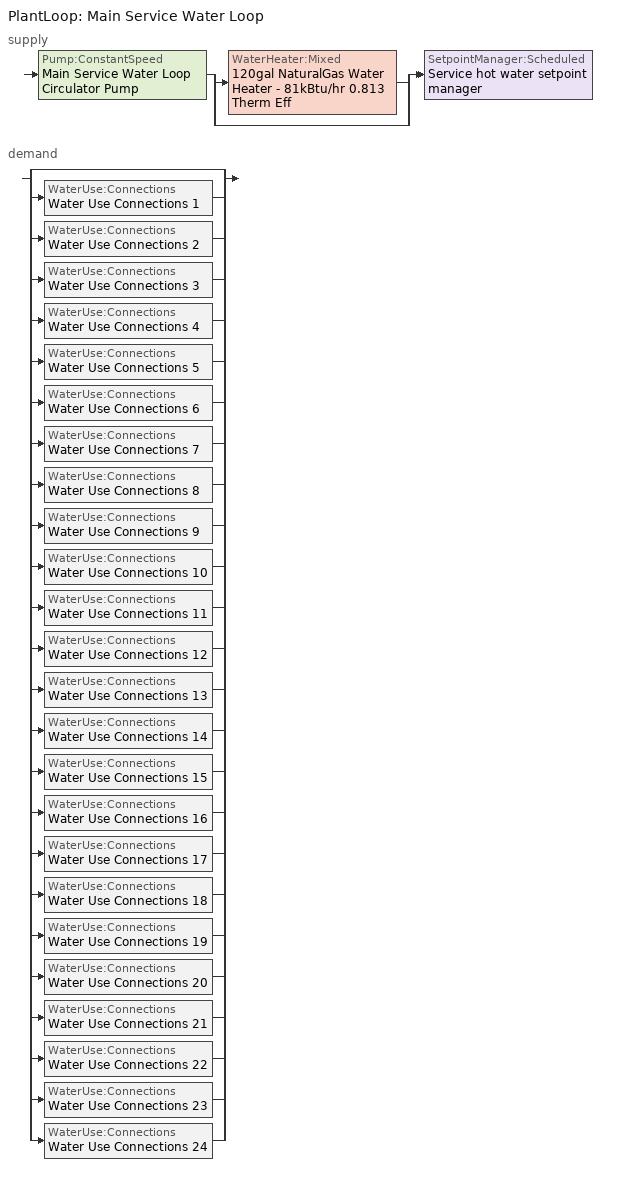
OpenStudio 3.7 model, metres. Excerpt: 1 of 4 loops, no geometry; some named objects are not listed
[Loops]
PlantLoop 'Main Service Water Loop'
 supply: Pump:ConstantSpeed 'Main Service Water Loop Circulator Pump' > split
  | WaterHeater:Mixed '120gal NaturalGas Water Heater - 81kBtu/hr 0.813 Therm Eff'
  | bypass
  join > SetpointManager:Scheduled 'Service hot water setpoint manager'
 demand: split
  | bypass
  | WaterUse:Connections 'Water Use Connections 1'
  | WaterUse:Connections 'Water Use Connections 2'
  | WaterUse:Connections 'Water Use Connections 3'
  | WaterUse:Connections 'Water Use Connections 4'
  | WaterUse:Connections 'Water Use Connections 5'
  | WaterUse:Connections 'Water Use Connections 6'
  | WaterUse:Connections 'Water Use Connections 7'
  | WaterUse:Connections 'Water Use Connections 8'
  | WaterUse:Connections 'Water Use Connections 9'
  | WaterUse:Connections 'Water Use Connections 10'
  | WaterUse:Connections 'Water Use Connections 11'
  | WaterUse:Connections 'Water Use Connections 12'
  | WaterUse:Connections 'Water Use Connections 13'
  | WaterUse:Connections 'Water Use Connections 14'
  | WaterUse:Connections 'Water Use Connections 15'
  | WaterUse:Connections 'Water Use Connections 16'
  | WaterUse:Connections 'Water Use Connections 17'
  | WaterUse:Connections 'Water Use Connections 18'
  | WaterUse:Connections 'Water Use Connections 19'
  | WaterUse:Connections 'Water Use Connections 20'
  | WaterUse:Connections 'Water Use Connections 21'
  | WaterUse:Connections 'Water Use Connections 22'
  | WaterUse:Connections 'Water Use Connections 23'
  | WaterUse:Connections 'Water Use Connections 24'
[PlantLoop]
Main Service Water Loop: Glycol Concentration=0; Maximum Loop Temperature {C}=60; Minimum Loop Temperature {C}=10; Plant Loop Volume {m3}=Autocalculate; Load Distribution Scheme=Optimal
[Sizing:Plant]
Main Service Water Loop: Loop Type=Heating; Design Loop Exit Temperature {C}=60; Loop Design Temperature Difference {deltaC}=5; Sizing Option=NonCoincident; Zone Timesteps in Averaging Window=1; Coincident Sizing Factor Mode=None
[SetpointManager:Scheduled]
Service hot water setpoint manager: Control Variable=Temperature; Schedule=Service Water Loop Temp - 140F; Setpoint Node or NodeList=Main Service Water Loop Supply Outlet Node
[Pump:ConstantSpeed]
Main Service Water Loop Circulator Pump: Rated Flow Rate {m3/s}=autosize; Rated Pump Head {Pa}=457427; Rated Power Consumption {W}=autosize; Motor Efficiency=0.855; Fraction of Motor Inefficiencies to Fluid Stream=0; Pump Control Type=Intermittent; Design Power Sizing Method=PowerPerFlowPerPressure; Design Electric Power per Unit Flow Rate {W/(m3/s)}=348701.1; Design Shaft Power per Unit Flow Rate per Unit Head {W-s/m3-Pa}=1.28205
[WaterHeater:Mixed]
120gal NaturalGas Water Heater - 81kBtu/hr 0.813 Therm Eff: Tank Volume {m3}=0.455848; Setpoint Temperature Schedule=Service Water Loop Temp - 140F; Deadband Temperature Difference {deltaC}=2; Maximum Temperature Limit {C}=60; Heater Control Type=Cycle; Heater Maximum Capacity {W}=23818.1; Heater Fuel Type=NaturalGas; Heater Thermal Efficiency=0.812882; Part Load Factor Curve=SWH-EFFFPLR-NECB2011; Off Cycle Parasitic Fuel Consumption Rate {W}=57.3807; Off Cycle Parasitic Fuel Type=NaturalGas; Off Cycle Parasitic Heat Fraction to Tank=0.8; On Cycle Parasitic Fuel Consumption Rate {W}=57.3807; On Cycle Parasitic Fuel Type=NaturalGas; On Cycle Parasitic Heat Fraction to Tank=0; Ambient Temperature Indicator=Schedule; Ambient Temperature Schedule=Water Heater Ambient Temp Schedule 70.0F; Off Cycle Loss Coefficient to Ambient Temperature {W/K}=7.88999; On Cycle Loss Coefficient to Ambient Temperature {W/K}=7.88999; Use Side Effectiveness=1; Source Side Effectiveness=1; Use Side Design Flow Rate {m3/s}=autosize; Source Side Design Flow Rate {m3/s}=autosize; Indirect Water Heating Recovery Time {hr}=1.5; Source Side Flow Control Mode=IndirectHeatPrimarySetpoint
[WaterHeater:Sizing]
120gal NaturalGas Water Heater - 81kBtu/hr 0.813 Therm Eff: Design Mode=PeakDraw; Time Storage Can Meet Peak Draw {hr}=0.538503; Time for Tank Recovery {hr}=0; Nominal Tank Volume for Autosizing Plant Connections {m3}=1
[WaterUse:Connections] Drain Water Heat Exchanger Type=None; Drain Water Heat Exchanger Destination=Plant
Name | Water Use Equipment Name 1
Water Use Connections 1 | G n1 apartment Service Water Use 0.06gal/min
Water Use Connections 2 | G n2 apartment Service Water Use 0.06gal/min
Water Use Connections 3 | G ne apartment Service Water Use 0.06gal/min
Water Use Connections 4 | G nw apartment Service Water Use 0.06gal/min
Water Use Connections 5 | G s1 apartment Service Water Use 0.06gal/min
Water Use Connections 6 | G s2 apartment Service Water Use 0.06gal/min
Water Use Connections 7 | G sw apartment Service Water Use 0.06gal/min
Water Use Connections 8 | M n1 apartment Service Water Use 0.06gal/min
Water Use Connections 9 | M n2 apartment Service Water Use 0.06gal/min
Water Use Connections 10 | M ne apartment Service Water Use 0.06gal/min
Water Use Connections 11 | M nw apartment Service Water Use 0.06gal/min
Water Use Connections 12 | M s1 apartment Service Water Use 0.06gal/min
Water Use Connections 13 | M s2 apartment Service Water Use 0.06gal/min
Water Use Connections 14 | M se apartment Service Water Use 0.06gal/min
Water Use Connections 15 | M sw apartment Service Water Use 0.06gal/min
Water Use Connections 16 | Office Service Water Use 0.06gal/min
Water Use Connections 17 | T n1 apartment Service Water Use 0.06gal/min
Water Use Connections 18 | T n2 apartment Service Water Use 0.06gal/min
Water Use Connections 19 | T ne apartment Service Water Use 0.06gal/min
Water Use Connections 20 | T nw apartment Service Water Use 0.06gal/min
Water Use Connections 21 | T s1 apartment Service Water Use 0.06gal/min
Water Use Connections 22 | T s2 apartment Service Water Use 0.06gal/min
Water Use Connections 23 | T se apartment Service Water Use 0.06gal/min
Water Use Connections 24 | T sw apartment Service Water Use 0.06gal/min
[WaterUse:Equipment:Definition] Peak Flow Rate {m3/s}=3.95701e-06
Name | Target Temperature Schedule | Sensible Fraction Schedule | Latent Fraction Schedule
G n1 apartment Service Water Use Def 0.06gal/min | Schedule Ruleset 5 | Schedule Ruleset 3 | Schedule Ruleset 4
G n2 apartment Service Water Use Def 0.06gal/min | Schedule Ruleset 8 | Schedule Ruleset 6 | Schedule Ruleset 7
G ne apartment Service Water Use Def 0.06gal/min | Schedule Ruleset 11 | Schedule Ruleset 9 | Schedule Ruleset 10
G nw apartment Service Water Use Def 0.06gal/min | Schedule Ruleset 14 | Schedule Ruleset 12 | Schedule Ruleset 13
G s1 apartment Service Water Use Def 0.06gal/min | Schedule Ruleset 17 | Schedule Ruleset 15 | Schedule Ruleset 16
G s2 apartment Service Water Use Def 0.06gal/min | Schedule Ruleset 20 | Schedule Ruleset 18 | Schedule Ruleset 19
G sw apartment Service Water Use Def 0.06gal/min | Schedule Ruleset 23 | Schedule Ruleset 21 | Schedule Ruleset 22
M n1 apartment Service Water Use Def 0.06gal/min | Schedule Ruleset 26 | Schedule Ruleset 24 | Schedule Ruleset 25
M n2 apartment Service Water Use Def 0.06gal/min | Schedule Ruleset 29 | Schedule Ruleset 27 | Schedule Ruleset 28
M ne apartment Service Water Use Def 0.06gal/min | Schedule Ruleset 32 | Schedule Ruleset 30 | Schedule Ruleset 31
M nw apartment Service Water Use Def 0.06gal/min | Schedule Ruleset 35 | Schedule Ruleset 33 | Schedule Ruleset 34
M s1 apartment Service Water Use Def 0.06gal/min | Schedule Ruleset 38 | Schedule Ruleset 36 | Schedule Ruleset 37
M s2 apartment Service Water Use Def 0.06gal/min | Schedule Ruleset 41 | Schedule Ruleset 39 | Schedule Ruleset 40
M se apartment Service Water Use Def 0.06gal/min | Schedule Ruleset 44 | Schedule Ruleset 42 | Schedule Ruleset 43
M sw apartment Service Water Use Def 0.06gal/min | Schedule Ruleset 47 | Schedule Ruleset 45 | Schedule Ruleset 46
Office Service Water Use Def 0.06gal/min | Schedule Ruleset 50 | Schedule Ruleset 48 | Schedule Ruleset 49
T n1 apartment Service Water Use Def 0.06gal/min | Schedule Ruleset 53 | Schedule Ruleset 51 | Schedule Ruleset 52
T n2 apartment Service Water Use Def 0.06gal/min | Schedule Ruleset 56 | Schedule Ruleset 54 | Schedule Ruleset 55
T ne apartment Service Water Use Def 0.06gal/min | Schedule Ruleset 59 | Schedule Ruleset 57 | Schedule Ruleset 58
T nw apartment Service Water Use Def 0.06gal/min | Schedule Ruleset 62 | Schedule Ruleset 60 | Schedule Ruleset 61
T s1 apartment Service Water Use Def 0.06gal/min | Schedule Ruleset 65 | Schedule Ruleset 63 | Schedule Ruleset 64
T s2 apartment Service Water Use Def 0.06gal/min | Schedule Ruleset 68 | Schedule Ruleset 66 | Schedule Ruleset 67
T se apartment Service Water Use Def 0.06gal/min | Schedule Ruleset 71 | Schedule Ruleset 69 | Schedule Ruleset 70
T sw apartment Service Water Use Def 0.06gal/min | Schedule Ruleset 74 | Schedule Ruleset 72 | Schedule Ruleset 73
[WaterUse:Equipment] Flow Rate Fraction Schedule=NECB-G-Service Water Heating
Name | Water Use Equipment Definition | Space
G n1 apartment Service Water Use 0.06gal/min | G n1 apartment Service Water Use Def 0.06gal/min | G N1 Apartment
G n2 apartment Service Water Use 0.06gal/min | G n2 apartment Service Water Use Def 0.06gal/min | G N2 Apartment
G ne apartment Service Water Use 0.06gal/min | G ne apartment Service Water Use Def 0.06gal/min | G NE Apartment
G nw apartment Service Water Use 0.06gal/min | G nw apartment Service Water Use Def 0.06gal/min | G NW Apartment
G s1 apartment Service Water Use 0.06gal/min | G s1 apartment Service Water Use Def 0.06gal/min | G S1 Apartment
G s2 apartment Service Water Use 0.06gal/min | G s2 apartment Service Water Use Def 0.06gal/min | G S2 Apartment
G sw apartment Service Water Use 0.06gal/min | G sw apartment Service Water Use Def 0.06gal/min | G SW Apartment
M n1 apartment Service Water Use 0.06gal/min | M n1 apartment Service Water Use Def 0.06gal/min | M N1 Apartment
M n2 apartment Service Water Use 0.06gal/min | M n2 apartment Service Water Use Def 0.06gal/min | M N2 Apartment
M ne apartment Service Water Use 0.06gal/min | M ne apartment Service Water Use Def 0.06gal/min | M NE Apartment
M nw apartment Service Water Use 0.06gal/min | M nw apartment Service Water Use Def 0.06gal/min | M NW Apartment
M s1 apartment Service Water Use 0.06gal/min | M s1 apartment Service Water Use Def 0.06gal/min | M S1 Apartment
M s2 apartment Service Water Use 0.06gal/min | M s2 apartment Service Water Use Def 0.06gal/min | M S2 Apartment
M se apartment Service Water Use 0.06gal/min | M se apartment Service Water Use Def 0.06gal/min | M SE Apartment
M sw apartment Service Water Use 0.06gal/min | M sw apartment Service Water Use Def 0.06gal/min | M SW Apartment
Office Service Water Use 0.06gal/min | Office Service Water Use Def 0.06gal/min | Office
T n1 apartment Service Water Use 0.06gal/min | T n1 apartment Service Water Use Def 0.06gal/min | T N1 Apartment
T n2 apartment Service Water Use 0.06gal/min | T n2 apartment Service Water Use Def 0.06gal/min | T N2 Apartment
T ne apartment Service Water Use 0.06gal/min | T ne apartment Service Water Use Def 0.06gal/min | T NE Apartment
T nw apartment Service Water Use 0.06gal/min | T nw apartment Service Water Use Def 0.06gal/min | T NW Apartment
T s1 apartment Service Water Use 0.06gal/min | T s1 apartment Service Water Use Def 0.06gal/min | T S1 Apartment
T s2 apartment Service Water Use 0.06gal/min | T s2 apartment Service Water Use Def 0.06gal/min | T S2 Apartment
T se apartment Service Water Use 0.06gal/min | T se apartment Service Water Use Def 0.06gal/min | T SE Apartment
T sw apartment Service Water Use 0.06gal/min | T sw apartment Service Water Use Def 0.06gal/min | T SW Apartment
[Schedule:Ruleset]
Name | Default Day Schedule
Service Water Loop Temp - 140F | Service Water Loop Temp - 140F Default
Water Heater Ambient Temp Schedule 70.0F | Water Heater Ambient Temp Schedule 70.0F Default
Schedule Ruleset 3 | Schedule Day 6
Schedule Ruleset 4 | Schedule Day 7
Schedule Ruleset 5 | Schedule Day 8
NECB-G-Service Water Heating | NECB-G-Service Water Heating Default
Schedule Ruleset 6 | Schedule Day 9
Schedule Ruleset 7 | Schedule Day 10
Schedule Ruleset 8 | Schedule Day 11
Schedule Ruleset 9 | Schedule Day 12
Schedule Ruleset 10 | Schedule Day 13
Schedule Ruleset 11 | Schedule Day 14
Schedule Ruleset 12 | Schedule Day 15
Schedule Ruleset 13 | Schedule Day 16
Schedule Ruleset 14 | Schedule Day 17
Schedule Ruleset 15 | Schedule Day 18
Schedule Ruleset 16 | Schedule Day 19
Schedule Ruleset 17 | Schedule Day 20
Schedule Ruleset 18 | Schedule Day 21
Schedule Ruleset 19 | Schedule Day 22
Schedule Ruleset 20 | Schedule Day 23
Schedule Ruleset 21 | Schedule Day 24
Schedule Ruleset 22 | Schedule Day 25
Schedule Ruleset 23 | Schedule Day 26
Schedule Ruleset 24 | Schedule Day 27
Schedule Ruleset 25 | Schedule Day 28
Schedule Ruleset 26 | Schedule Day 29
Schedule Ruleset 27 | Schedule Day 30
Schedule Ruleset 28 | Schedule Day 31
Schedule Ruleset 29 | Schedule Day 32
Schedule Ruleset 30 | Schedule Day 33
Schedule Ruleset 31 | Schedule Day 34
Schedule Ruleset 32 | Schedule Day 35
Schedule Ruleset 33 | Schedule Day 36
Schedule Ruleset 34 | Schedule Day 37
Schedule Ruleset 35 | Schedule Day 38
Schedule Ruleset 36 | Schedule Day 39
Schedule Ruleset 37 | Schedule Day 40
Schedule Ruleset 38 | Schedule Day 41
Schedule Ruleset 39 | Schedule Day 42
Schedule Ruleset 40 | Schedule Day 43
Schedule Ruleset 41 | Schedule Day 44
Schedule Ruleset 42 | Schedule Day 45
Schedule Ruleset 43 | Schedule Day 46
Schedule Ruleset 44 | Schedule Day 47
Schedule Ruleset 45 | Schedule Day 48
Schedule Ruleset 46 | Schedule Day 49
Schedule Ruleset 47 | Schedule Day 50
Schedule Ruleset 48 | Schedule Day 51
Schedule Ruleset 49 | Schedule Day 52
Schedule Ruleset 50 | Schedule Day 53
Schedule Ruleset 51 | Schedule Day 54
Schedule Ruleset 52 | Schedule Day 55
Schedule Ruleset 53 | Schedule Day 56
Schedule Ruleset 54 | Schedule Day 57
Schedule Ruleset 55 | Schedule Day 58
Schedule Ruleset 56 | Schedule Day 59
Schedule Ruleset 57 | Schedule Day 60
Schedule Ruleset 58 | Schedule Day 61
Schedule Ruleset 59 | Schedule Day 62
Schedule Ruleset 60 | Schedule Day 63
Schedule Ruleset 61 | Schedule Day 64
Schedule Ruleset 62 | Schedule Day 65
Schedule Ruleset 63 | Schedule Day 66
Schedule Ruleset 64 | Schedule Day 67
Schedule Ruleset 65 | Schedule Day 68
Schedule Ruleset 66 | Schedule Day 69
Schedule Ruleset 67 | Schedule Day 70
Schedule Ruleset 68 | Schedule Day 71
Schedule Ruleset 69 | Schedule Day 72
Schedule Ruleset 70 | Schedule Day 73
Schedule Ruleset 71 | Schedule Day 74
Schedule Ruleset 72 | Schedule Day 75
Schedule Ruleset 73 | Schedule Day 76
Schedule Ruleset 74 | Schedule Day 77
[Schedule:Day]
Service Water Loop Temp - 140F Default; Schedule Day 8; Schedule Day 11; Schedule Day 14; Schedule Day 17; Schedule Day 20; Schedule Day 23; Schedule Day 26; Schedule Day 29; Schedule Day 32; Schedule Day 35; Schedule Day 38; Schedule Day 41; Schedule Day 44; Schedule Day 47; Schedule Day 50; Schedule Day 53; Schedule Day 56; Schedule Day 59; Schedule Day 62; Schedule Day 65; Schedule Day 68; Schedule Day 71; Schedule Day 74; Schedule Day 77: 24, 0, 60
Water Heater Ambient Temp Schedule 70.0F Default: 24, 0, 21.1111
Schedule Day 6; Schedule Day 9; Schedule Day 12; Schedule Day 15; Schedule Day 18; Schedule Day 21; Schedule Day 24; Schedule Day 27; Schedule Day 30; Schedule Day 33; Schedule Day 36; Schedule Day 39; Schedule Day 42; Schedule Day 45; Schedule Day 48; Schedule Day 51; Schedule Day 54; Schedule Day 57; Schedule Day 60; Schedule Day 63; Schedule Day 66; Schedule Day 69; Schedule Day 72; Schedule Day 75: 24, 0, 0.2
Schedule Day 7; Schedule Day 10; Schedule Day 13; Schedule Day 16; Schedule Day 19; Schedule Day 22; Schedule Day 25; Schedule Day 28; Schedule Day 31; Schedule Day 34; Schedule Day 37; Schedule Day 40; Schedule Day 43; Schedule Day 46; Schedule Day 49; Schedule Day 52; Schedule Day 55; Schedule Day 58; Schedule Day 61; Schedule Day 64; Schedule Day 67; Schedule Day 70; Schedule Day 73; Schedule Day 76: 24, 0, 0.05
NECB-G-Service Water Heating Default; NECB-G-Service Water Heating Default|Wkdy Day: 1, 0, 0.1, 6, 0, 0.05, 7, 0, 0.2, 8, 0, 0.8, 9, 0, 0.7, 10, 0, 0.5, 11, 0, 0.4, 14, 0, 0.2, 15, 0, 0.3, 17, 0, 0.5, 19, 0, 0.7, 21, 0, 0.4, 23, 0, 0.2, 24, 0, 0.1
NECB-G-Service Water Heating Sat Day: 1, 0, 0.1, 7, 0, 0.05, 8, 0, 0.2, 11, 0, 0.5, 15, 0, 0.3, 16, 0, 0.7, 17, 0, 0.9, 19, 0, 0.7, 20, 0, 0.6, 21, 0, 0.5, 22, 0, 0.4, 23, 0, 0.3, 24, 0, 0.2
NECB-G-Service Water Heating Sun|Hol Day: 1, 0, 0.1, 8, 0, 0.05, 9, 0, 0.2, 11, 0, 0.3, 13, 0, 0.2, 14, 0, 0.3, 15, 0, 0.4, 16, 0, 0.5, 17, 0, 0.6, 18, 0, 0.7, 19, 0, 0.4, 20, 0, 0.3, 24, 0, 0.2
[Schedule:Rule] Schedule Ruleset=NECB-G-Service Water Heating; Date Specification Type=DateRange; Start Month=1; Start Day=1; End Month=12; End Day=31
Name | Rule Order | Day Schedule | Apply Monday | Apply Tuesday | Apply Wednesday | Apply Thursday | Apply Friday | Apply Saturday | Apply Sunday
Schedule Rule 17 | 2 | NECB-G-Service Water Heating Default|Wkdy Day | Yes | Yes | Yes | Yes | Yes
Schedule Rule 18 | 1 | NECB-G-Service Water Heating Sat Day |  |  |  |  |  | Yes
Schedule Rule 19 | 0 | NECB-G-Service Water Heating Sun|Hol Day |  |  |  |  |  |  | Yes
[Curve:Cubic]
SWH-EFFFPLR-NECB2011: Coefficient1 Constant=0.7576; Coefficient2 x=1.0071; Coefficient3 x**2=-1.4443; Coefficient4 x**3=0.6844; Minimum Value of x=0; Maximum Value of x=1
